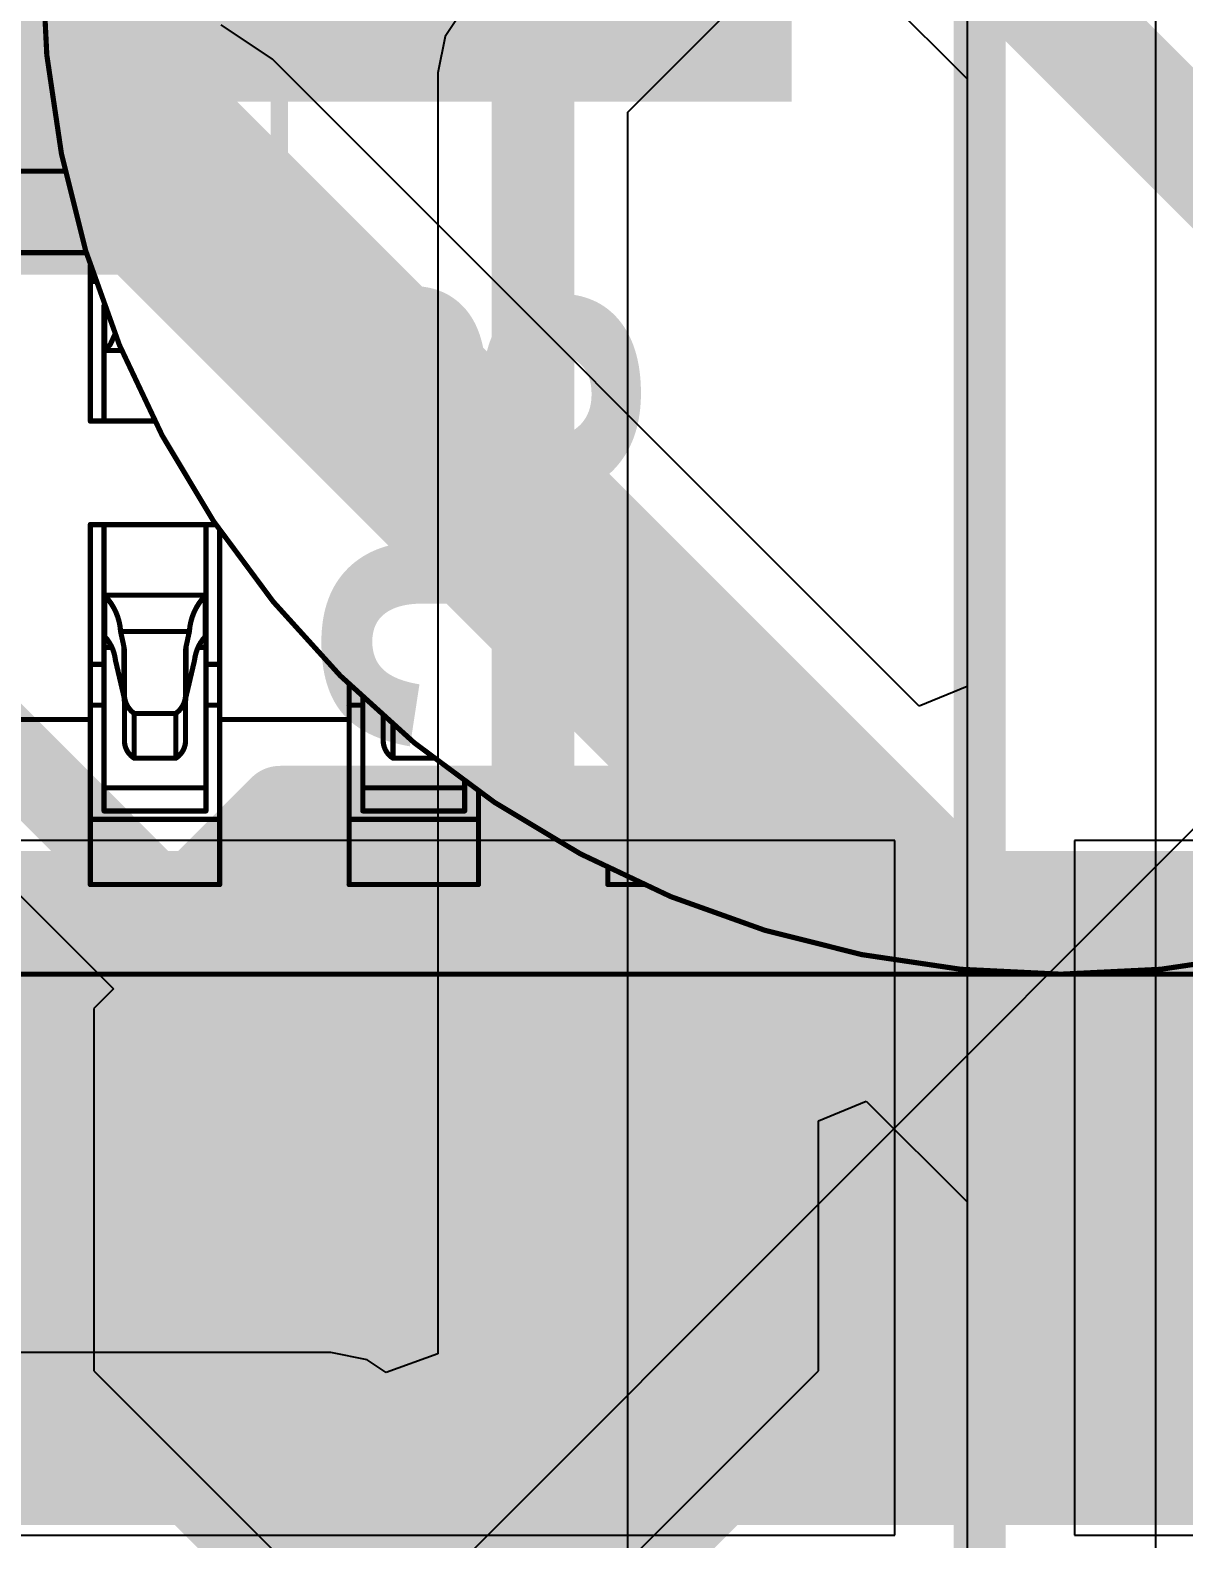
# Model space of a CAD drawing. Header units: inches. Extents: x -6 to 5433, y -4 to 5447.
# Drawn here: x 12.719 to 15.55, y 24.91 to 28.611 of the extents above; entities that cross this region are included whole.
import ezdxf

# ---------------------------------------------------------------- set-up
doc = ezdxf.new("R2010")
doc.units = ezdxf.units.IN
for name, color, linetype in [('Bottom Layer', 5, 'Continuous'), ('Bottom Overlay', 54, 'Continuous'), ('Bottom Paste', 16, 'Continuous'), ('Bottom Solder', 6, 'Continuous'), ('Mechanical 4', 56, 'Continuous'), ('Power', 76, 'Continuous'), ('Top Layer', 1, 'Continuous'), ('Top Paste', 8, 'Continuous'), ('Top Solder', 216, 'Continuous')]:
    doc.layers.add(name, color=color, linetype=linetype)
doc.styles.add('Arial_Bold', font='', dxfattribs={"height": 0.2})
doc.styles.get('Arial_Bold').set_extended_font_data('Arial', bold=True)

# ---------------------------------------------------------------- blocks, each defined once
blk = doc.blocks.new('BL_R8812AF1_B_18')
at = {"layer": 'Bottom Overlay'}
blk.add_lwpolyline([(13.5, -8.9, 0.127, 0.127, 0), (-13.5, -8.9, 0.127, 0.127, 0)], format="xyseb", dxfattribs=at)
blk = doc.blocks.new('TL3340AF160QG_33')
at = {"layer": 'Top Solder'}
blk.add_line((-1.71, 0.3751), (-5441.5052, 5436.5959), dxfattribs=at)
blk = doc.blocks.new('T__________B_119')
at = {"layer": 'Bottom Layer'}
blk.add_hatch(color=5, dxfattribs=at).paths.add_polyline_path([(0.381, 0.762), (-0.381, 0.762), (-0.762, 0.381), (-0.762, -0.381), (-0.381, -0.762), (0.381, -0.762), (0.762, -0.381), (0.762, 0.381)])
at = {"layer": 'Bottom Paste'}
blk.add_hatch(color=16, dxfattribs=at).paths.add_polyline_path([(0.381, 0.762), (-0.381, 0.762), (-0.762, 0.381), (-0.762, -0.381), (-0.381, -0.762), (0.381, -0.762), (0.762, -0.381), (0.762, 0.381)])
at = {"layer": 'Bottom Solder'}
blk.add_hatch(color=6, dxfattribs=at).paths.add_polyline_path([(0.4318, 0.8636), (-0.4318, 0.8636), (-0.8636, 0.4318), (-0.8636, -0.4318), (-0.4318, -0.8636), (0.4318, -0.8636), (0.8636, -0.4318), (0.8636, 0.4318)])
at = {"layer": 'Bottom Overlay'}
for points in [[(-0.9398, 0.4318, 0.2, 0.2, 0), (-0.4318, 0.9398, 0.2, 0.2, 0)], [(-0.4318, 0.9398, 0.2, 0.2, 0), (0.4318, 0.9398, 0.2, 0.2, 0)], [(0.4318, 0.9398, 0.2, 0.2, 0), (0.9398, 0.4318, 0.2, 0.2, 0)], [(-0.9398, -0.4318, 0.2, 0.2, 0), (-0.9398, 0.4318, 0.2, 0.2, 0)], [(0.9398, -0.4318, 0.2, 0.2, 0), (0.9398, 0.4318, 0.2, 0.2, 0)], [(-0.9398, -0.4318, 0.2, 0.2, 0), (-0.4318, -0.9398, 0.2, 0.2, 0)], [(0.4318, -0.9398, 0.2, 0.2, 0), (0.9398, -0.4318, 0.2, 0.2, 0)], [(-0.4318, -0.9398, 0.2, 0.2, 0), (0.4318, -0.9398, 0.2, 0.2, 0)]]:
    blk.add_lwpolyline(points, format="xyseb", dxfattribs=at)
for points in [[(-0.4818, 0.9398, 0.1, 0.1, 1), (-0.3818, 0.9398, 0.1, 0.1, 1)], [(-0.4818, 0.9398, 0.1, 0.1, 1), (-0.3818, 0.9398, 0.1, 0.1, 1)], [(0.3818, 0.9398, 0.1, 0.1, 1), (0.4818, 0.9398, 0.1, 0.1, 1)], [(0.3818, 0.9398, 0.1, 0.1, 1), (0.4818, 0.9398, 0.1, 0.1, 1)], [(-0.9898, 0.4318, 0.1, 0.1, 1), (-0.8898, 0.4318, 0.1, 0.1, 1)], [(-0.9898, 0.4318, 0.1, 0.1, 1), (-0.8898, 0.4318, 0.1, 0.1, 1)], [(0.8898, 0.4318, 0.1, 0.1, 1), (0.9898, 0.4318, 0.1, 0.1, 1)], [(0.8898, 0.4318, 0.1, 0.1, 1), (0.9898, 0.4318, 0.1, 0.1, 1)], [(-0.9898, -0.4318, 0.1, 0.1, 1), (-0.8898, -0.4318, 0.1, 0.1, 1)], [(-0.9898, -0.4318, 0.1, 0.1, 1), (-0.8898, -0.4318, 0.1, 0.1, 1)], [(0.8898, -0.4318, 0.1, 0.1, 1), (0.9898, -0.4318, 0.1, 0.1, 1)], [(0.8898, -0.4318, 0.1, 0.1, 1), (0.9898, -0.4318, 0.1, 0.1, 1)], [(-0.4818, -0.9398, 0.1, 0.1, 1), (-0.3818, -0.9398, 0.1, 0.1, 1)], [(-0.4818, -0.9398, 0.1, 0.1, 1), (-0.3818, -0.9398, 0.1, 0.1, 1)], [(0.3818, -0.9398, 0.1, 0.1, 1), (0.4818, -0.9398, 0.1, 0.1, 1)], [(0.3818, -0.9398, 0.1, 0.1, 1), (0.4818, -0.9398, 0.1, 0.1, 1)]]:
    blk.add_lwpolyline(points, format="xyseb", close=True, dxfattribs=at)
blk = doc.blocks.new('QTH_030_01_L_D_A_K_TR_154')
at = {"layer": 'Top Layer'}
for points in [[(-0.4025, 3.811), (-0.0975, 3.811), (-0.0975, 2.361), (-0.4025, 2.361)], [(0.0975, 3.811), (0.4025, 3.811), (0.4025, 2.361), (0.0975, 2.361)], [(0.5975, 3.811), (0.9025, 3.811), (0.9025, 2.361), (0.5975, 2.361)], [(1.0975, 3.811), (1.4025, 3.811), (1.4025, 2.361), (1.0975, 2.361)], [(1.5975, 3.811), (1.9025, 3.811), (1.9025, 2.361), (1.5975, 2.361)], [(2.0975, 3.811), (2.4025, 3.811), (2.4025, 2.361), (2.0975, 2.361)], [(0.825, 0.32), (5.525, 0.32), (5.525, -0.32), (0.825, -0.32)]]:
    blk.add_hatch(color=1, dxfattribs=at).paths.add_polyline_path(points)
at = {"layer": 'Top Paste'}
for points in [[(-0.4025, 3.811), (-0.0975, 3.811), (-0.0975, 2.361), (-0.4025, 2.361)], [(0.0975, 3.811), (0.4025, 3.811), (0.4025, 2.361), (0.0975, 2.361)], [(0.5975, 3.811), (0.9025, 3.811), (0.9025, 2.361), (0.5975, 2.361)], [(1.0975, 3.811), (1.4025, 3.811), (1.4025, 2.361), (1.0975, 2.361)], [(1.5975, 3.811), (1.9025, 3.811), (1.9025, 2.361), (1.5975, 2.361)], [(2.0975, 3.811), (2.4025, 3.811), (2.4025, 2.361), (2.0975, 2.361)], [(0.825, 0.32), (5.525, 0.32), (5.525, -0.32), (0.825, -0.32)]]:
    blk.add_hatch(color=8, dxfattribs=at).paths.add_polyline_path(points)
at = {"layer": 'Top Solder'}
for points in [[(-0.5041, 3.9126), (0.0041, 3.9126), (0.0041, 2.2594), (-0.5041, 2.2594)], [(-0.0041, 3.9126), (0.5041, 3.9126), (0.5041, 2.2594), (-0.0041, 2.2594)], [(0.4959, 3.9126), (1.0041, 3.9126), (1.0041, 2.2594), (0.4959, 2.2594)], [(0.9959, 3.9126), (1.5041, 3.9126), (1.5041, 2.2594), (0.9959, 2.2594)], [(1.4959, 3.9126), (2.0041, 3.9126), (2.0041, 2.2594), (1.4959, 2.2594)], [(1.9959, 3.9126), (2.5041, 3.9126), (2.5041, 2.2594), (1.9959, 2.2594)], [(2.4959, 3.9126), (3.0041, 3.9126), (3.0041, 2.2594), (2.4959, 2.2594)], [(0.7234, 0.4216), (5.6266, 0.4216), (5.6266, -0.4216), (0.7234, -0.4216)]]:
    blk.add_hatch(color=216, dxfattribs=at).paths.add_polyline_path(points)

msp = doc.modelspace()

# ---------------------------------------------------------------- linework, layer by layer
at = {"layer": 'Bottom Layer'}
for p, q in [((15.0175, 32.0337), (15.0175, 8.2488)), ((14.0255, 29.4837), (15.0175, 28.4917)), ((13.3129, 28.5396), (13.1869, 28.6238)), ((14.9002, 26.9524), (13.3129, 28.5396)), ((15.0175, 28.4917), (15.0175, 27.001)), ((12.0153, 27.1662), (12.9228, 26.2587)), ((15.0175, 27.001), (14.9002, 26.9524)), ((12.9228, 26.2587), (12.8749, 26.2108)), ((12.8749, 26.2108), (12.8749, 25.3218)), ((14.6529, 25.935), (14.7702, 25.9836)), ((14.7702, 25.9836), (15.0175, 25.7363)), ((14.6529, 25.3218), (14.6529, 25.935)), ((15.0175, 25.7363), (15.0175, 20.7391)), ((12.8749, 25.3218), (13.3194, 24.8773)), ((14.2084, 24.8773), (14.6529, 25.3218))]:
    msp.add_line(p, q, dxfattribs=at)
for points in [[(14.1382, 29.7556, 0.2794, 0.2794, 0), (16.7325, 27.1613, 0.2794, 0.2794, 0)], [(4.8715, 28.2649, 0.508, 0.508, 0), (13.0382, 28.2649, 0.508, 0.508, 0)], [(13.0382, 28.2649, 0.508, 0.508, 0), (20.158, 21.1451, 0.508, 0.508, 0)], [(11.9272, 27.5839, 0.2032, 0.2032, 0), (13.7296, 25.7815, 0.2032, 0.2032, 0)], [(13.7296, 25.7815, 0.2032, 0.2032, 0), (13.7791, 25.7815, 0.2032, 0.2032, 0)]]:
    msp.add_lwpolyline(points, format="xyseb", dxfattribs=at)
for points in [[(12.9112, 28.2649, 0.254, 0.254, 1), (13.1652, 28.2649, 0.254, 0.254, 1)], [(12.9112, 28.2649, 0.254, 0.254, 1), (13.1652, 28.2649, 0.254, 0.254, 1)], [(13.6788, 25.7815, 0.1016, 0.1016, 1), (13.7804, 25.7815, 0.1016, 0.1016, 1)], [(13.6788, 25.7815, 0.1016, 0.1016, 1), (13.7804, 25.7815, 0.1016, 0.1016, 1)], [(13.7283, 25.7815, 0.1016, 0.1016, 1), (13.8299, 25.7815, 0.1016, 0.1016, 1)]]:
    msp.add_lwpolyline(points, format="xyseb", close=True, dxfattribs=at)
at = {"layer": 'Mechanical 4'}
for points in [[(17.7474, 28.7949, 0.0127, 0.0127, 1), (12.7474, 28.7949, 0.0127, 0.0127, 1)], [(12.8011, 28.2649, 0.00635, 0.00635, 1), (12.8074, 28.2649, 0.00635, 0.00635, 1)], [(12.8532, 28.0649, 0.00635, 0.00635, 1), (12.8595, 28.0649, 0.00635, 0.00635, 1)], [(12.863, 28.0336, 0.00635, 0.00635, 1), (12.8693, 28.0336, 0.00635, 0.00635, 1)], [(12.863, 27.9949, 0.00635, 0.00635, 1), (12.8693, 27.9949, 0.00635, 0.00635, 1)], [(12.8757, 27.9949, 0.00635, 0.00635, 1), (12.882, 27.9949, 0.00635, 0.00635, 1)], [(12.8967, 27.9352, 0.00635, 0.00635, 1), (12.9031, 27.9352, 0.00635, 0.00635, 1)], [(12.8968, 27.9254, 0.00635, 0.00635, 1), (12.9032, 27.9254, 0.00635, 0.00635, 1)], [(12.8968, 27.9253, 0.00635, 0.00635, 1), (12.9031, 27.9253, 0.00635, 0.00635, 1)], [(12.8968, 27.9254, 0.00635, 0.00635, 1), (12.9032, 27.9254, 0.00635, 0.00635, 1)], [(12.8968, 27.9253, 0.00635, 0.00635, 1), (12.9031, 27.9253, 0.00635, 0.00635, 1)], [(12.8967, 27.9252, 0.00635, 0.00635, 1), (12.9031, 27.9252, 0.00635, 0.00635, 1)], [(12.8969, 27.9255, 0.00635, 0.00635, 1), (12.9032, 27.9255, 0.00635, 0.00635, 1)], [(12.8969, 27.9255, 0.00635, 0.00635, 1), (12.9032, 27.9255, 0.00635, 0.00635, 1)], [(12.897, 27.9256, 0.00635, 0.00635, 1), (12.9033, 27.9256, 0.00635, 0.00635, 1)], [(12.897, 27.9256, 0.00635, 0.00635, 1), (12.9033, 27.9256, 0.00635, 0.00635, 1)], [(12.8971, 27.9257, 0.00635, 0.00635, 1), (12.9035, 27.9257, 0.00635, 0.00635, 1)], [(12.8971, 27.9257, 0.00635, 0.00635, 1), (12.9035, 27.9257, 0.00635, 0.00635, 1)], [(12.8973, 27.9258, 0.00635, 0.00635, 1), (12.9036, 27.9258, 0.00635, 0.00635, 1)], [(12.8973, 27.9258, 0.00635, 0.00635, 1), (12.9036, 27.9258, 0.00635, 0.00635, 1)], [(12.8975, 27.926, 0.00635, 0.00635, 1), (12.9039, 27.926, 0.00635, 0.00635, 1)], [(12.8975, 27.926, 0.00635, 0.00635, 1), (12.9039, 27.926, 0.00635, 0.00635, 1)], [(12.8977, 27.9261, 0.00635, 0.00635, 1), (12.9041, 27.9261, 0.00635, 0.00635, 1)], [(12.8977, 27.9261, 0.00635, 0.00635, 1), (12.9041, 27.9261, 0.00635, 0.00635, 1)], [(12.8982, 27.9265, 0.00635, 0.00635, 1), (12.9046, 27.9265, 0.00635, 0.00635, 1)], [(12.8982, 27.9265, 0.00635, 0.00635, 1), (12.9046, 27.9265, 0.00635, 0.00635, 1)], [(12.9237, 27.8649, 0.00635, 0.00635, 1), (12.93, 27.8649, 0.00635, 0.00635, 1)], [(12.8975, 27.8257, 0.00635, 0.00635, 1), (12.9039, 27.8257, 0.00635, 0.00635, 1)], [(12.8975, 27.8257, 0.00635, 0.00635, 1), (12.9039, 27.8257, 0.00635, 0.00635, 1)], [(12.8977, 27.8258, 0.00635, 0.00635, 1), (12.9041, 27.8258, 0.00635, 0.00635, 1)], [(12.8977, 27.8258, 0.00635, 0.00635, 1), (12.9041, 27.8258, 0.00635, 0.00635, 1)], [(12.8982, 27.8261, 0.00635, 0.00635, 1), (12.9046, 27.8261, 0.00635, 0.00635, 1)], [(12.8982, 27.8261, 0.00635, 0.00635, 1), (12.9046, 27.8261, 0.00635, 0.00635, 1)], [(12.8982, 27.8261, 0.00635, 0.00635, 1), (12.9046, 27.8261, 0.00635, 0.00635, 1)], [(12.9122, 27.8402, 0.00635, 0.00635, 1), (12.9186, 27.8402, 0.00635, 0.00635, 1)], [(12.9122, 27.8402, 0.00635, 0.00635, 1), (12.9186, 27.8402, 0.00635, 0.00635, 1)], [(12.8968, 27.8253, 0.00635, 0.00635, 1), (12.9032, 27.8253, 0.00635, 0.00635, 1)], [(12.8968, 27.8252, 0.00635, 0.00635, 1), (12.9031, 27.8252, 0.00635, 0.00635, 1)], [(12.8968, 27.8253, 0.00635, 0.00635, 1), (12.9032, 27.8253, 0.00635, 0.00635, 1)], [(12.8968, 27.8252, 0.00635, 0.00635, 1), (12.9031, 27.8252, 0.00635, 0.00635, 1)], [(12.8967, 27.8251, 0.00635, 0.00635, 1), (12.9031, 27.8251, 0.00635, 0.00635, 1)], [(12.8967, 27.8249, 0.00635, 0.00635, 1), (12.9031, 27.8249, 0.00635, 0.00635, 1)], [(12.8969, 27.8253, 0.00635, 0.00635, 1), (12.9032, 27.8253, 0.00635, 0.00635, 1)], [(12.8969, 27.8253, 0.00635, 0.00635, 1), (12.9032, 27.8253, 0.00635, 0.00635, 1)], [(12.897, 27.8254, 0.00635, 0.00635, 1), (12.9033, 27.8254, 0.00635, 0.00635, 1)], [(12.897, 27.8254, 0.00635, 0.00635, 1), (12.9033, 27.8254, 0.00635, 0.00635, 1)], [(12.8971, 27.8255, 0.00635, 0.00635, 1), (12.9035, 27.8255, 0.00635, 0.00635, 1)], [(12.8971, 27.8255, 0.00635, 0.00635, 1), (12.9035, 27.8255, 0.00635, 0.00635, 1)], [(12.8973, 27.8256, 0.00635, 0.00635, 1), (12.9036, 27.8256, 0.00635, 0.00635, 1)], [(12.8973, 27.8256, 0.00635, 0.00635, 1), (12.9036, 27.8256, 0.00635, 0.00635, 1)], [(12.9401, 27.8249, 0.00635, 0.00635, 1), (12.9464, 27.8249, 0.00635, 0.00635, 1)], [(12.863, 27.6519, 0.00635, 0.00635, 1), (12.8693, 27.6519, 0.00635, 0.00635, 1)], [(12.863, 27.6519, 0.00635, 0.00635, 1), (12.8693, 27.6519, 0.00635, 0.00635, 1)], [(12.8967, 27.6519, 0.00635, 0.00635, 1), (12.9031, 27.6519, 0.00635, 0.00635, 1)], [(13.0208, 27.6519, 0.00635, 0.00635, 1), (13.0272, 27.6519, 0.00635, 0.00635, 1)], [(12.863, 27.3979, 0.00635, 0.00635, 1), (12.8693, 27.3979, 0.00635, 0.00635, 1)], [(12.863, 27.3979, 0.00635, 0.00635, 1), (12.8693, 27.3979, 0.00635, 0.00635, 1)], [(12.8967, 27.3979, 0.00635, 0.00635, 1), (12.9031, 27.3979, 0.00635, 0.00635, 1)], [(13.1467, 27.3979, 0.00635, 0.00635, 1), (13.1531, 27.3979, 0.00635, 0.00635, 1)], [(13.171, 27.3979, 0.00635, 0.00635, 1), (13.1773, 27.3979, 0.00635, 0.00635, 1)], [(13.1805, 27.3839, 0.00635, 0.00635, 1), (13.1868, 27.3839, 0.00635, 0.00635, 1)], [(12.8967, 27.2249, 0.00635, 0.00635, 1), (12.9031, 27.2249, 0.00635, 0.00635, 1)], [(12.8967, 27.2247, 0.00635, 0.00635, 1), (12.9031, 27.2247, 0.00635, 0.00635, 1)], [(12.8968, 27.2246, 0.00635, 0.00635, 1), (12.9032, 27.2246, 0.00635, 0.00635, 1)], [(12.8968, 27.2246, 0.00635, 0.00635, 1), (12.9032, 27.2246, 0.00635, 0.00635, 1)], [(12.8969, 27.2245, 0.00635, 0.00635, 1), (12.9032, 27.2245, 0.00635, 0.00635, 1)], [(12.8969, 27.2245, 0.00635, 0.00635, 1), (12.9032, 27.2245, 0.00635, 0.00635, 1)], [(12.897, 27.2245, 0.00635, 0.00635, 1), (12.9033, 27.2245, 0.00635, 0.00635, 1)], [(12.897, 27.2245, 0.00635, 0.00635, 1), (12.9033, 27.2245, 0.00635, 0.00635, 1)], [(12.8971, 27.2244, 0.00635, 0.00635, 1), (12.9035, 27.2244, 0.00635, 0.00635, 1)], [(12.8971, 27.2244, 0.00635, 0.00635, 1), (12.9035, 27.2244, 0.00635, 0.00635, 1)], [(12.8973, 27.2243, 0.00635, 0.00635, 1), (12.9036, 27.2243, 0.00635, 0.00635, 1)], [(12.8973, 27.2243, 0.00635, 0.00635, 1), (12.9036, 27.2243, 0.00635, 0.00635, 1)], [(12.8975, 27.2242, 0.00635, 0.00635, 1), (12.9038, 27.2242, 0.00635, 0.00635, 1)], [(12.8975, 27.2242, 0.00635, 0.00635, 1), (12.9038, 27.2242, 0.00635, 0.00635, 1)], [(12.8977, 27.2241, 0.00635, 0.00635, 1), (12.9041, 27.2241, 0.00635, 0.00635, 1)], [(12.8977, 27.2241, 0.00635, 0.00635, 1), (12.9041, 27.2241, 0.00635, 0.00635, 1)], [(12.898, 27.2239, 0.00635, 0.00635, 1), (12.9043, 27.2239, 0.00635, 0.00635, 1)], [(12.898, 27.2239, 0.00635, 0.00635, 1), (12.9043, 27.2239, 0.00635, 0.00635, 1)], [(12.8982, 27.2238, 0.00635, 0.00635, 1), (12.9046, 27.2238, 0.00635, 0.00635, 1)], [(12.8982, 27.2238, 0.00635, 0.00635, 1), (12.9046, 27.2238, 0.00635, 0.00635, 1)], [(12.8982, 27.2238, 0.00635, 0.00635, 1), (12.9046, 27.2238, 0.00635, 0.00635, 1)], [(13.1452, 27.2238, 0.00635, 0.00635, 1), (13.1516, 27.2238, 0.00635, 0.00635, 1)], [(13.1452, 27.2238, 0.00635, 0.00635, 1), (13.1516, 27.2238, 0.00635, 0.00635, 1)], [(13.1452, 27.2238, 0.00635, 0.00635, 1), (13.1516, 27.2238, 0.00635, 0.00635, 1)], [(13.1457, 27.2241, 0.00635, 0.00635, 1), (13.1521, 27.2241, 0.00635, 0.00635, 1)], [(13.1457, 27.2241, 0.00635, 0.00635, 1), (13.1521, 27.2241, 0.00635, 0.00635, 1)], [(13.146, 27.2242, 0.00635, 0.00635, 1), (13.1523, 27.2242, 0.00635, 0.00635, 1)], [(13.146, 27.2242, 0.00635, 0.00635, 1), (13.1523, 27.2242, 0.00635, 0.00635, 1)], [(13.1462, 27.2243, 0.00635, 0.00635, 1), (13.1525, 27.2243, 0.00635, 0.00635, 1)], [(13.1462, 27.2243, 0.00635, 0.00635, 1), (13.1525, 27.2243, 0.00635, 0.00635, 1)], [(13.1463, 27.2244, 0.00635, 0.00635, 1), (13.1527, 27.2244, 0.00635, 0.00635, 1)], [(13.1463, 27.2244, 0.00635, 0.00635, 1), (13.1527, 27.2244, 0.00635, 0.00635, 1)], [(13.1465, 27.2245, 0.00635, 0.00635, 1), (13.1528, 27.2245, 0.00635, 0.00635, 1)], [(13.1465, 27.2245, 0.00635, 0.00635, 1), (13.1528, 27.2245, 0.00635, 0.00635, 1)], [(13.1466, 27.2245, 0.00635, 0.00635, 1), (13.1529, 27.2245, 0.00635, 0.00635, 1)], [(13.1466, 27.2245, 0.00635, 0.00635, 1), (13.1529, 27.2245, 0.00635, 0.00635, 1)], [(13.1467, 27.2247, 0.00635, 0.00635, 1), (13.153, 27.2247, 0.00635, 0.00635, 1)], [(13.1467, 27.2247, 0.00635, 0.00635, 1), (13.153, 27.2247, 0.00635, 0.00635, 1)], [(13.1466, 27.2246, 0.00635, 0.00635, 1), (13.153, 27.2246, 0.00635, 0.00635, 1)], [(13.1466, 27.2246, 0.00635, 0.00635, 1), (13.153, 27.2246, 0.00635, 0.00635, 1)], [(13.1467, 27.2249, 0.00635, 0.00635, 1), (13.1531, 27.2249, 0.00635, 0.00635, 1)], [(13.1467, 27.2247, 0.00635, 0.00635, 1), (13.1531, 27.2247, 0.00635, 0.00635, 1)], [(12.8967, 27.1247, 0.00635, 0.00635, 1), (12.9031, 27.1247, 0.00635, 0.00635, 1)], [(12.8968, 27.1245, 0.00635, 0.00635, 1), (12.9032, 27.1245, 0.00635, 0.00635, 1)], [(12.8968, 27.1245, 0.00635, 0.00635, 1), (12.9032, 27.1245, 0.00635, 0.00635, 1)], [(12.897, 27.1243, 0.00635, 0.00635, 1), (12.9033, 27.1243, 0.00635, 0.00635, 1)], [(12.897, 27.1243, 0.00635, 0.00635, 1), (12.9033, 27.1243, 0.00635, 0.00635, 1)], [(12.8971, 27.1242, 0.00635, 0.00635, 1), (12.9035, 27.1242, 0.00635, 0.00635, 1)], [(12.8971, 27.1242, 0.00635, 0.00635, 1), (12.9035, 27.1242, 0.00635, 0.00635, 1)], [(12.8973, 27.1241, 0.00635, 0.00635, 1), (12.9036, 27.1241, 0.00635, 0.00635, 1)], [(12.8973, 27.1241, 0.00635, 0.00635, 1), (12.9036, 27.1241, 0.00635, 0.00635, 1)], [(12.8975, 27.1239, 0.00635, 0.00635, 1), (12.9038, 27.1239, 0.00635, 0.00635, 1)], [(12.8975, 27.1239, 0.00635, 0.00635, 1), (12.9038, 27.1239, 0.00635, 0.00635, 1)], [(12.8977, 27.1238, 0.00635, 0.00635, 1), (12.9041, 27.1238, 0.00635, 0.00635, 1)], [(12.8977, 27.1238, 0.00635, 0.00635, 1), (12.9041, 27.1238, 0.00635, 0.00635, 1)], [(12.898, 27.1236, 0.00635, 0.00635, 1), (12.9043, 27.1236, 0.00635, 0.00635, 1)], [(12.898, 27.1236, 0.00635, 0.00635, 1), (12.9043, 27.1236, 0.00635, 0.00635, 1)], [(12.8982, 27.1234, 0.00635, 0.00635, 1), (12.9046, 27.1234, 0.00635, 0.00635, 1)], [(12.8982, 27.1234, 0.00635, 0.00635, 1), (12.9046, 27.1234, 0.00635, 0.00635, 1)], [(12.8982, 27.1234, 0.00635, 0.00635, 1), (12.9046, 27.1234, 0.00635, 0.00635, 1)], [(12.9374, 27.1357, 0.00635, 0.00635, 1), (12.9437, 27.1357, 0.00635, 0.00635, 1)], [(12.9374, 27.1357, 0.00635, 0.00635, 1), (12.9437, 27.1357, 0.00635, 0.00635, 1)], [(12.9374, 27.1357, 0.00635, 0.00635, 1), (12.9437, 27.1357, 0.00635, 0.00635, 1)], [(13.1061, 27.1357, 0.00635, 0.00635, 1), (13.1125, 27.1357, 0.00635, 0.00635, 1)], [(13.1061, 27.1357, 0.00635, 0.00635, 1), (13.1125, 27.1357, 0.00635, 0.00635, 1)], [(13.1061, 27.1357, 0.00635, 0.00635, 1), (13.1125, 27.1357, 0.00635, 0.00635, 1)], [(13.1452, 27.1234, 0.00635, 0.00635, 1), (13.1516, 27.1234, 0.00635, 0.00635, 1)], [(13.1452, 27.1234, 0.00635, 0.00635, 1), (13.1516, 27.1234, 0.00635, 0.00635, 1)], [(13.1452, 27.1234, 0.00635, 0.00635, 1), (13.1516, 27.1234, 0.00635, 0.00635, 1)], [(13.1457, 27.1238, 0.00635, 0.00635, 1), (13.1521, 27.1238, 0.00635, 0.00635, 1)], [(13.1457, 27.1238, 0.00635, 0.00635, 1), (13.1521, 27.1238, 0.00635, 0.00635, 1)], [(13.146, 27.1239, 0.00635, 0.00635, 1), (13.1523, 27.1239, 0.00635, 0.00635, 1)], [(13.146, 27.1239, 0.00635, 0.00635, 1), (13.1523, 27.1239, 0.00635, 0.00635, 1)], [(13.1462, 27.124, 0.00635, 0.00635, 1), (13.1525, 27.124, 0.00635, 0.00635, 1)], [(13.1462, 27.124, 0.00635, 0.00635, 1), (13.1525, 27.124, 0.00635, 0.00635, 1)], [(13.1463, 27.1242, 0.00635, 0.00635, 1), (13.1527, 27.1242, 0.00635, 0.00635, 1)], [(13.1463, 27.1242, 0.00635, 0.00635, 1), (13.1527, 27.1242, 0.00635, 0.00635, 1)], [(13.1465, 27.1243, 0.00635, 0.00635, 1), (13.1528, 27.1243, 0.00635, 0.00635, 1)], [(13.1465, 27.1243, 0.00635, 0.00635, 1), (13.1528, 27.1243, 0.00635, 0.00635, 1)], [(13.1466, 27.1244, 0.00635, 0.00635, 1), (13.1529, 27.1244, 0.00635, 0.00635, 1)], [(13.1466, 27.1244, 0.00635, 0.00635, 1), (13.1529, 27.1244, 0.00635, 0.00635, 1)], [(13.1467, 27.1246, 0.00635, 0.00635, 1), (13.153, 27.1246, 0.00635, 0.00635, 1)], [(13.1466, 27.1245, 0.00635, 0.00635, 1), (13.153, 27.1245, 0.00635, 0.00635, 1)], [(13.1466, 27.1245, 0.00635, 0.00635, 1), (13.153, 27.1245, 0.00635, 0.00635, 1)], [(13.1467, 27.1246, 0.00635, 0.00635, 1), (13.153, 27.1246, 0.00635, 0.00635, 1)], [(13.1467, 27.1247, 0.00635, 0.00635, 1), (13.1531, 27.1247, 0.00635, 0.00635, 1)], [(12.8967, 27.0966, 0.00635, 0.00635, 1), (12.9031, 27.0966, 0.00635, 0.00635, 1)], [(12.9154, 27.0966, 0.00635, 0.00635, 1), (12.9217, 27.0966, 0.00635, 0.00635, 1)], [(12.9452, 27.0996, 0.00635, 0.00635, 1), (12.9516, 27.0996, 0.00635, 0.00635, 1)], [(12.9452, 27.0996, 0.00635, 0.00635, 1), (12.9516, 27.0996, 0.00635, 0.00635, 1)], [(12.9452, 27.0996, 0.00635, 0.00635, 1), (12.9516, 27.0996, 0.00635, 0.00635, 1)], [(12.9467, 27.0855, 0.00635, 0.00635, 1), (12.9531, 27.0855, 0.00635, 0.00635, 1)], [(12.9467, 27.0855, 0.00635, 0.00635, 1), (12.9531, 27.0855, 0.00635, 0.00635, 1)], [(13.0967, 27.0855, 0.00635, 0.00635, 1), (13.1031, 27.0855, 0.00635, 0.00635, 1)], [(13.0967, 27.0855, 0.00635, 0.00635, 1), (13.1031, 27.0855, 0.00635, 0.00635, 1)], [(13.0982, 27.0996, 0.00635, 0.00635, 1), (13.1046, 27.0996, 0.00635, 0.00635, 1)], [(13.0982, 27.0996, 0.00635, 0.00635, 1), (13.1046, 27.0996, 0.00635, 0.00635, 1)], [(13.0982, 27.0996, 0.00635, 0.00635, 1), (13.1046, 27.0996, 0.00635, 0.00635, 1)], [(13.1281, 27.0966, 0.00635, 0.00635, 1), (13.1344, 27.0966, 0.00635, 0.00635, 1)], [(13.1467, 27.0966, 0.00635, 0.00635, 1), (13.1531, 27.0966, 0.00635, 0.00635, 1)], [(12.863, 27.0549, 0.00635, 0.00635, 1), (12.8693, 27.0549, 0.00635, 0.00635, 1)], [(12.8967, 27.0549, 0.00635, 0.00635, 1), (12.9031, 27.0549, 0.00635, 0.00635, 1)], [(12.9247, 27.0649, 0.00635, 0.00635, 1), (12.931, 27.0649, 0.00635, 0.00635, 1)], [(12.9247, 27.0649, 0.00635, 0.00635, 1), (12.931, 27.0649, 0.00635, 0.00635, 1)], [(13.1188, 27.0649, 0.00635, 0.00635, 1), (13.1251, 27.0649, 0.00635, 0.00635, 1)], [(13.1188, 27.0649, 0.00635, 0.00635, 1), (13.1251, 27.0649, 0.00635, 0.00635, 1)], [(13.1467, 27.0549, 0.00635, 0.00635, 1), (13.1531, 27.0549, 0.00635, 0.00635, 1)], [(13.1805, 27.0549, 0.00635, 0.00635, 1), (13.1868, 27.0549, 0.00635, 0.00635, 1)], [(12.9452, 26.9777, 0.00635, 0.00635, 1), (12.9516, 26.9777, 0.00635, 0.00635, 1)], [(12.9452, 26.9777, 0.00635, 0.00635, 1), (12.9516, 26.9777, 0.00635, 0.00635, 1)], [(12.9452, 26.9777, 0.00635, 0.00635, 1), (12.9516, 26.9777, 0.00635, 0.00635, 1)], [(12.9467, 26.9792, 0.00635, 0.00635, 1), (12.9531, 26.9792, 0.00635, 0.00635, 1)], [(13.0967, 26.9792, 0.00635, 0.00635, 1), (13.1031, 26.9792, 0.00635, 0.00635, 1)], [(13.0982, 26.9777, 0.00635, 0.00635, 1), (13.1046, 26.9777, 0.00635, 0.00635, 1)], [(13.0982, 26.9777, 0.00635, 0.00635, 1), (13.1046, 26.9777, 0.00635, 0.00635, 1)], [(13.0982, 26.9777, 0.00635, 0.00635, 1), (13.1046, 26.9777, 0.00635, 0.00635, 1)], [(13.498, 27.0059, 0.00635, 0.00635, 1), (13.5043, 27.0059, 0.00635, 0.00635, 1)], [(12.863, 26.9549, 0.00635, 0.00635, 1), (12.8693, 26.9549, 0.00635, 0.00635, 1)], [(12.8967, 26.9549, 0.00635, 0.00635, 1), (12.9031, 26.9549, 0.00635, 0.00635, 1)], [(12.9467, 26.9646, 0.00635, 0.00635, 1), (12.9531, 26.9646, 0.00635, 0.00635, 1)], [(13.0967, 26.9646, 0.00635, 0.00635, 1), (13.1031, 26.9646, 0.00635, 0.00635, 1)], [(13.1467, 26.9549, 0.00635, 0.00635, 1), (13.1531, 26.9549, 0.00635, 0.00635, 1)], [(13.1805, 26.9549, 0.00635, 0.00635, 1), (13.1868, 26.9549, 0.00635, 0.00635, 1)], [(13.498, 26.9549, 0.00635, 0.00635, 1), (13.5043, 26.9549, 0.00635, 0.00635, 1)], [(13.5317, 26.9736, 0.00635, 0.00635, 1), (13.5381, 26.9736, 0.00635, 0.00635, 1)], [(13.5317, 26.9549, 0.00635, 0.00635, 1), (13.5381, 26.9549, 0.00635, 0.00635, 1)], [(12.863, 26.9199, 0.00635, 0.00635, 1), (12.8693, 26.9199, 0.00635, 0.00635, 1)], [(12.9707, 26.9346, 0.00635, 0.00635, 1), (12.9771, 26.9346, 0.00635, 0.00635, 1)], [(12.9707, 26.9346, 0.00635, 0.00635, 1), (12.9771, 26.9346, 0.00635, 0.00635, 1)], [(12.9707, 26.9346, 0.00635, 0.00635, 1), (12.9771, 26.9346, 0.00635, 0.00635, 1)], [(13.0727, 26.9346, 0.00635, 0.00635, 1), (13.0791, 26.9346, 0.00635, 0.00635, 1)], [(13.0727, 26.9346, 0.00635, 0.00635, 1), (13.0791, 26.9346, 0.00635, 0.00635, 1)], [(13.0727, 26.9346, 0.00635, 0.00635, 1), (13.0791, 26.9346, 0.00635, 0.00635, 1)], [(13.1805, 26.9199, 0.00635, 0.00635, 1), (13.1868, 26.9199, 0.00635, 0.00635, 1)], [(13.498, 26.9199, 0.00635, 0.00635, 1), (13.5043, 26.9199, 0.00635, 0.00635, 1)], [(13.5817, 26.9278, 0.00635, 0.00635, 1), (13.5881, 26.9278, 0.00635, 0.00635, 1)], [(13.6057, 26.9067, 0.00635, 0.00635, 1), (13.6121, 26.9067, 0.00635, 0.00635, 1)], [(12.9467, 26.8662, 0.00635, 0.00635, 1), (12.9531, 26.8662, 0.00635, 0.00635, 1)], [(12.9467, 26.8662, 0.00635, 0.00635, 1), (12.9531, 26.8662, 0.00635, 0.00635, 1)], [(13.0967, 26.8662, 0.00635, 0.00635, 1), (13.1031, 26.8662, 0.00635, 0.00635, 1)], [(13.0967, 26.8662, 0.00635, 0.00635, 1), (13.1031, 26.8662, 0.00635, 0.00635, 1)], [(13.5817, 26.8662, 0.00635, 0.00635, 1), (13.5881, 26.8662, 0.00635, 0.00635, 1)], [(13.5817, 26.8662, 0.00635, 0.00635, 1), (13.5881, 26.8662, 0.00635, 0.00635, 1)], [(12.9707, 26.8249, 0.00635, 0.00635, 1), (12.9771, 26.8249, 0.00635, 0.00635, 1)], [(12.9707, 26.8249, 0.00635, 0.00635, 1), (12.9771, 26.8249, 0.00635, 0.00635, 1)], [(12.9707, 26.8249, 0.00635, 0.00635, 1), (12.9771, 26.8249, 0.00635, 0.00635, 1)], [(13.0727, 26.8249, 0.00635, 0.00635, 1), (13.0791, 26.8249, 0.00635, 0.00635, 1)], [(13.0727, 26.8249, 0.00635, 0.00635, 1), (13.0791, 26.8249, 0.00635, 0.00635, 1)], [(13.0727, 26.8249, 0.00635, 0.00635, 1), (13.0791, 26.8249, 0.00635, 0.00635, 1)], [(13.6057, 26.8249, 0.00635, 0.00635, 1), (13.6121, 26.8249, 0.00635, 0.00635, 1)], [(13.6057, 26.8249, 0.00635, 0.00635, 1), (13.6121, 26.8249, 0.00635, 0.00635, 1)], [(13.6057, 26.8249, 0.00635, 0.00635, 1), (13.6121, 26.8249, 0.00635, 0.00635, 1)], [(13.705, 26.8249, 0.00635, 0.00635, 1), (13.7114, 26.8249, 0.00635, 0.00635, 1)], [(13.7817, 26.7674, 0.00635, 0.00635, 1), (13.7881, 26.7674, 0.00635, 0.00635, 1)], [(12.8967, 26.7522, 0.00635, 0.00635, 1), (12.9031, 26.7522, 0.00635, 0.00635, 1)], [(13.1467, 26.7522, 0.00635, 0.00635, 1), (13.1531, 26.7522, 0.00635, 0.00635, 1)], [(13.5317, 26.7522, 0.00635, 0.00635, 1), (13.5381, 26.7522, 0.00635, 0.00635, 1)], [(13.7817, 26.7522, 0.00635, 0.00635, 1), (13.7881, 26.7522, 0.00635, 0.00635, 1)], [(13.8155, 26.7434, 0.00635, 0.00635, 1), (13.8218, 26.7434, 0.00635, 0.00635, 1)], [(12.8967, 26.6955, 0.00635, 0.00635, 1), (12.9031, 26.6955, 0.00635, 0.00635, 1)], [(12.8967, 26.6955, 0.00635, 0.00635, 1), (12.9031, 26.6955, 0.00635, 0.00635, 1)], [(13.1467, 26.6955, 0.00635, 0.00635, 1), (13.1531, 26.6955, 0.00635, 0.00635, 1)], [(13.1467, 26.6955, 0.00635, 0.00635, 1), (13.1531, 26.6955, 0.00635, 0.00635, 1)], [(13.5317, 26.6955, 0.00635, 0.00635, 1), (13.5381, 26.6955, 0.00635, 0.00635, 1)], [(13.5317, 26.6955, 0.00635, 0.00635, 1), (13.5381, 26.6955, 0.00635, 0.00635, 1)], [(13.7817, 26.6955, 0.00635, 0.00635, 1), (13.7881, 26.6955, 0.00635, 0.00635, 1)], [(13.7817, 26.6955, 0.00635, 0.00635, 1), (13.7881, 26.6955, 0.00635, 0.00635, 1)], [(12.863, 26.6749, 0.00635, 0.00635, 1), (12.8693, 26.6749, 0.00635, 0.00635, 1)], [(13.1805, 26.6749, 0.00635, 0.00635, 1), (13.1868, 26.6749, 0.00635, 0.00635, 1)], [(13.498, 26.6749, 0.00635, 0.00635, 1), (13.5043, 26.6749, 0.00635, 0.00635, 1)], [(13.8155, 26.6749, 0.00635, 0.00635, 1), (13.8218, 26.6749, 0.00635, 0.00635, 1)], [(14.133, 26.5555, 0.00635, 0.00635, 1), (14.1393, 26.5555, 0.00635, 0.00635, 1)], [(12.863, 26.5149, 0.00635, 0.00635, 1), (12.8693, 26.5149, 0.00635, 0.00635, 1)], [(12.863, 26.5149, 0.00635, 0.00635, 1), (12.8693, 26.5149, 0.00635, 0.00635, 1)], [(13.1805, 26.5149, 0.00635, 0.00635, 1), (13.1868, 26.5149, 0.00635, 0.00635, 1)], [(13.1805, 26.5149, 0.00635, 0.00635, 1), (13.1868, 26.5149, 0.00635, 0.00635, 1)], [(13.498, 26.5149, 0.00635, 0.00635, 1), (13.5043, 26.5149, 0.00635, 0.00635, 1)], [(13.498, 26.5149, 0.00635, 0.00635, 1), (13.5043, 26.5149, 0.00635, 0.00635, 1)], [(13.8155, 26.5149, 0.00635, 0.00635, 1), (13.8218, 26.5149, 0.00635, 0.00635, 1)], [(13.8155, 26.5149, 0.00635, 0.00635, 1), (13.8218, 26.5149, 0.00635, 0.00635, 1)], [(14.133, 26.5149, 0.00635, 0.00635, 1), (14.1393, 26.5149, 0.00635, 0.00635, 1)], [(14.133, 26.5149, 0.00635, 0.00635, 1), (14.1393, 26.5149, 0.00635, 0.00635, 1)], [(14.2188, 26.5149, 0.00635, 0.00635, 1), (14.2251, 26.5149, 0.00635, 0.00635, 1)]]:
    msp.add_lwpolyline(points, format="xyseb", close=True, dxfattribs=at)
for points in [[(17.7474, 28.7949, 0.0127, 0.0127, -1), (12.7474, 28.7949, 0.0127, 0.0127, 0)], [(12.5487, 28.2649, 0.0127, 0.0127, 0), (12.8042, 28.2649, 0.0127, 0.0127, 0)], [(12.5487, 28.0649, 0.0127, 0.0127, 0), (12.8564, 28.0649, 0.0127, 0.0127, 0)], [(12.8662, 27.6519, 0.0127, 0.0127, 0), (12.8662, 28.0336, 0.0127, 0.0127, 0)], [(12.8662, 27.9949, 0.0127, 0.0127, 0), (12.8789, 27.9949, 0.0127, 0.0127, 0)], [(12.8999, 27.6519, 0.0127, 0.0127, 0), (12.8999, 27.9352, 0.0127, 0.0127, 0)], [(12.9, 27.9254, 0.0127, 0.0127, -0.035041), (12.9001, 27.9255, 0.0127, 0.0127, 0)], [(12.8999, 27.9253, 0.0127, 0.0127, -0.028404), (12.9, 27.9254, 0.0127, 0.0127, 0)], [(12.8999, 27.9252, 0.0127, 0.0127, -0.011022), (12.8999, 27.9253, 0.0127, 0.0127, 0)], [(12.9001, 27.9255, 0.0127, 0.0127, -0.032319), (12.9002, 27.9256, 0.0127, 0.0127, 0)], [(12.9002, 27.9256, 0.0127, 0.0127, -0.024462), (12.9003, 27.9257, 0.0127, 0.0127, 0)], [(12.9003, 27.9257, 0.0127, 0.0127, -0.013729), (12.9005, 27.9258, 0.0127, 0.0127, 0)], [(12.9005, 27.9258, 0.0127, 0.0127, -0.00812), (12.9007, 27.926, 0.0127, 0.0127, 0)], [(12.9007, 27.926, 0.0127, 0.0127, -0.004821), (12.9009, 27.9261, 0.0127, 0.0127, 0)], [(12.9009, 27.9261, 0.0127, 0.0127, 0), (12.9014, 27.9265, 0.0127, 0.0127, 0)], [(12.9014, 27.8261, 0.0127, 0.0127, 0), (12.9014, 27.9265, 0.0127, 0.0127, 0)], [(12.9154, 27.8402, 0.0127, 0.0127, 0), (12.9268, 27.8649, 0.0127, 0.0127, 0)], [(12.9005, 27.8256, 0.0127, 0.0127, -0.00707), (12.9007, 27.8257, 0.0127, 0.0127, 0)], [(12.9007, 27.8257, 0.0127, 0.0127, 0), (12.9009, 27.8258, 0.0127, 0.0127, 0)], [(12.9009, 27.8258, 0.0127, 0.0127, 0), (12.9014, 27.8261, 0.0127, 0.0127, 0)], [(12.9014, 27.8261, 0.0127, 0.0127, 0), (12.9154, 27.8402, 0.0127, 0.0127, 0)], [(12.9, 27.8253, 0.0127, 0.0127, -0.037446), (12.9001, 27.8253, 0.0127, 0.0127, 0)], [(12.8999, 27.8252, 0.0127, 0.0127, -0.032689), (12.9, 27.8253, 0.0127, 0.0127, 0)], [(12.8999, 27.8251, 0.0127, 0.0127, -0.013234), (12.8999, 27.8252, 0.0127, 0.0127, 0)], [(12.8999, 27.8249, 0.0127, 0.0127, 0), (12.9433, 27.8249, 0.0127, 0.0127, 0)], [(12.9001, 27.8253, 0.0127, 0.0127, -0.031881), (12.9002, 27.8254, 0.0127, 0.0127, 0)], [(12.9001, 27.8254, 0.0127, 0.0127, -0.02262), (12.9003, 27.8255, 0.0127, 0.0127, 0)], [(12.9003, 27.8255, 0.0127, 0.0127, -0.012209), (12.9005, 27.8256, 0.0127, 0.0127, 0)], [(12.8662, 27.6519, 0.0127, 0.0127, 0), (13.024, 27.6519, 0.0127, 0.0127, 0)], [(12.8662, 27.3979, 0.0127, 0.0127, 0), (13.1741, 27.3979, 0.0127, 0.0127, 0)], [(12.8662, 26.5149, 0.0127, 0.0127, 0), (12.8662, 27.3979, 0.0127, 0.0127, 0)], [(12.8999, 26.6955, 0.0127, 0.0127, 0), (12.8999, 27.3979, 0.0127, 0.0127, 0)], [(13.1499, 26.6955, 0.0127, 0.0127, 0), (13.1499, 27.3979, 0.0127, 0.0127, 0)], [(13.1837, 26.5149, 0.0127, 0.0127, 0), (13.1837, 27.3839, 0.0127, 0.0127, 0)], [(12.8999, 27.2249, 0.0127, 0.0127, 0), (13.1499, 27.2249, 0.0127, 0.0127, 0)], [(12.9, 27.2246, 0.0127, 0.0127, -0.032605), (12.8999, 27.2247, 0.0127, 0.0127, 0)], [(12.9001, 27.2245, 0.0127, 0.0127, -0.028288), (12.9, 27.2246, 0.0127, 0.0127, 0)], [(12.9002, 27.2245, 0.0127, 0.0127, -0.026751), (12.9001, 27.2245, 0.0127, 0.0127, 0)], [(12.9003, 27.2244, 0.0127, 0.0127, -0.021994), (12.9002, 27.2245, 0.0127, 0.0127, 0)], [(12.9005, 27.2243, 0.0127, 0.0127, -0.016687), (12.9003, 27.2244, 0.0127, 0.0127, 0)], [(12.9007, 27.2242, 0.0127, 0.0127, -0.009376), (12.9005, 27.2243, 0.0127, 0.0127, 0)], [(12.9009, 27.2241, 0.0127, 0.0127, -0.005205), (12.9007, 27.2242, 0.0127, 0.0127, 0)], [(12.9009, 27.2241, 0.0127, 0.0127, 0), (12.9012, 27.2239, 0.0127, 0.0127, 0)], [(12.9012, 27.2239, 0.0127, 0.0127, 0), (12.9014, 27.2238, 0.0127, 0.0127, 0)], [(12.9014, 27.1234, 0.0127, 0.0127, 0), (12.9014, 27.2238, 0.0127, 0.0127, 0)], [(12.9014, 27.2238, 0.0127, 0.0127, -0.179894), (12.9405, 27.1357, 0.0127, 0.0127, 0)], [(13.1093, 27.1357, 0.0127, 0.0127, -0.179894), (13.1484, 27.2238, 0.0127, 0.0127, 0)], [(13.1484, 27.2238, 0.0127, 0.0127, 0), (13.1489, 27.2241, 0.0127, 0.0127, 0)], [(13.1484, 27.1234, 0.0127, 0.0127, 0), (13.1484, 27.2238, 0.0127, 0.0127, 0)], [(13.1489, 27.2241, 0.0127, 0.0127, 0), (13.1491, 27.2242, 0.0127, 0.0127, 0)], [(13.1493, 27.2243, 0.0127, 0.0127, -0.00707), (13.1491, 27.2242, 0.0127, 0.0127, 0)], [(13.1495, 27.2244, 0.0127, 0.0127, -0.012209), (13.1493, 27.2243, 0.0127, 0.0127, 0)], [(13.1497, 27.2245, 0.0127, 0.0127, -0.02262), (13.1495, 27.2244, 0.0127, 0.0127, 0)], [(13.1498, 27.2245, 0.0127, 0.0127, -0.031881), (13.1497, 27.2245, 0.0127, 0.0127, 0)], [(13.1498, 27.2246, 0.0127, 0.0127, -0.037446), (13.1498, 27.2245, 0.0127, 0.0127, 0)], [(13.1499, 27.2247, 0.0127, 0.0127, -0.013234), (13.1499, 27.2247, 0.0127, 0.0127, 0)], [(13.1499, 27.2247, 0.0127, 0.0127, -0.032689), (13.1498, 27.2246, 0.0127, 0.0127, 0)], [(12.9, 27.1245, 0.0127, 0.0127, -0.028597), (12.8999, 27.1247, 0.0127, 0.0127, 0)], [(12.9002, 27.1243, 0.0127, 0.0127, -0.054321), (12.9, 27.1245, 0.0127, 0.0127, 0)], [(12.9003, 27.1242, 0.0127, 0.0127, -0.023386), (12.9002, 27.1243, 0.0127, 0.0127, 0)], [(12.9005, 27.1241, 0.0127, 0.0127, -0.018562), (12.9003, 27.1242, 0.0127, 0.0127, 0)], [(12.9007, 27.1239, 0.0127, 0.0127, -0.010737), (12.9005, 27.1241, 0.0127, 0.0127, 0)], [(12.9009, 27.1238, 0.0127, 0.0127, -0.006055), (12.9007, 27.1239, 0.0127, 0.0127, 0)], [(12.9009, 27.1238, 0.0127, 0.0127, 0), (12.9012, 27.1236, 0.0127, 0.0127, 0)], [(12.9012, 27.1236, 0.0127, 0.0127, 0), (12.9014, 27.1234, 0.0127, 0.0127, 0)], [(12.9014, 27.1234, 0.0127, 0.0127, -0.162591), (12.9279, 27.0649, 0.0127, 0.0127, 0)], [(12.9405, 27.1357, 0.0127, 0.0127, 0), (13.1093, 27.1357, 0.0127, 0.0127, 0)], [(12.9405, 27.1357, 0.0127, 0.0127, 0), (12.9484, 27.0996, 0.0127, 0.0127, 0)], [(13.1014, 27.0996, 0.0127, 0.0127, 0), (13.1093, 27.1357, 0.0127, 0.0127, 0)], [(13.1219, 27.0649, 0.0127, 0.0127, -0.162591), (13.1484, 27.1234, 0.0127, 0.0127, 0)], [(13.1484, 27.1234, 0.0127, 0.0127, 0), (13.1489, 27.1238, 0.0127, 0.0127, 0)], [(13.1491, 27.1239, 0.0127, 0.0127, -0.004821), (13.1489, 27.1238, 0.0127, 0.0127, 0)], [(13.1493, 27.124, 0.0127, 0.0127, -0.00812), (13.1491, 27.1239, 0.0127, 0.0127, 0)], [(13.1495, 27.1242, 0.0127, 0.0127, -0.013729), (13.1493, 27.124, 0.0127, 0.0127, 0)], [(13.1497, 27.1243, 0.0127, 0.0127, -0.024462), (13.1495, 27.1242, 0.0127, 0.0127, 0)], [(13.1498, 27.1244, 0.0127, 0.0127, -0.032319), (13.1497, 27.1243, 0.0127, 0.0127, 0)], [(13.1498, 27.1245, 0.0127, 0.0127, -0.035041), (13.1498, 27.1244, 0.0127, 0.0127, 0)], [(13.1499, 27.1247, 0.0127, 0.0127, -0.011022), (13.1499, 27.1246, 0.0127, 0.0127, 0)], [(13.1499, 27.1246, 0.0127, 0.0127, -0.028404), (13.1498, 27.1245, 0.0127, 0.0127, 0)], [(12.8999, 27.0966, 0.0127, 0.0127, 0), (12.9186, 27.0966, 0.0127, 0.0127, 0)], [(12.9484, 26.9777, 0.0127, 0.0127, 0), (12.9484, 27.0996, 0.0127, 0.0127, 0)], [(12.9484, 27.0996, 0.0127, 0.0127, -0.053658), (12.9499, 27.0855, 0.0127, 0.0127, 0)], [(12.9499, 26.8662, 0.0127, 0.0127, 0), (12.9499, 27.0855, 0.0127, 0.0127, 0)], [(13.0999, 27.0855, 0.0127, 0.0127, -0.053658), (13.1014, 27.0996, 0.0127, 0.0127, 0)], [(13.0999, 26.8662, 0.0127, 0.0127, 0), (13.0999, 27.0855, 0.0127, 0.0127, 0)], [(13.1014, 26.9777, 0.0127, 0.0127, 0), (13.1014, 27.0996, 0.0127, 0.0127, 0)], [(13.1312, 27.0966, 0.0127, 0.0127, 0), (13.1499, 27.0966, 0.0127, 0.0127, 0)], [(12.8662, 27.0549, 0.0127, 0.0127, 0), (12.8999, 27.0549, 0.0127, 0.0127, 0)], [(12.9279, 27.0649, 0.0127, 0.0127, 0), (12.9484, 26.9777, 0.0127, 0.0127, 0)], [(13.1014, 26.9777, 0.0127, 0.0127, 0), (13.1219, 27.0649, 0.0127, 0.0127, 0)], [(13.1499, 27.0549, 0.0127, 0.0127, 0), (13.1837, 27.0549, 0.0127, 0.0127, 0)], [(12.9484, 26.9777, 0.0127, 0.0127, -0.057864), (12.9499, 26.9646, 0.0127, 0.0127, 0)], [(12.9739, 26.9346, 0.0127, 0.0127, -0.23748), (12.9499, 26.9792, 0.0127, 0.0127, 0)], [(13.0999, 26.9792, 0.0127, 0.0127, -0.23748), (13.0759, 26.9346, 0.0127, 0.0127, 0)], [(13.0999, 26.9646, 0.0127, 0.0127, -0.057864), (13.1014, 26.9777, 0.0127, 0.0127, 0)], [(13.5012, 26.5149, 0.0127, 0.0127, 0), (13.5012, 27.0059, 0.0127, 0.0127, 0)], [(12.8662, 26.9549, 0.0127, 0.0127, 0), (12.8999, 26.9549, 0.0127, 0.0127, 0)], [(13.1499, 26.9549, 0.0127, 0.0127, 0), (13.1837, 26.9549, 0.0127, 0.0127, 0)], [(13.5012, 26.9549, 0.0127, 0.0127, 0), (13.5349, 26.9549, 0.0127, 0.0127, 0)], [(13.5349, 26.6955, 0.0127, 0.0127, 0), (13.5349, 26.9736, 0.0127, 0.0127, 0)], [(12.5487, 26.9199, 0.0127, 0.0127, 0), (12.8662, 26.9199, 0.0127, 0.0127, 0)], [(12.9739, 26.9346, 0.0127, 0.0127, 0), (13.0759, 26.9346, 0.0127, 0.0127, 0)], [(12.9739, 26.8249, 0.0127, 0.0127, 0), (12.9739, 26.9346, 0.0127, 0.0127, 0)], [(13.0759, 26.8249, 0.0127, 0.0127, 0), (13.0759, 26.9346, 0.0127, 0.0127, 0)], [(13.1837, 26.9199, 0.0127, 0.0127, 0), (13.5012, 26.9199, 0.0127, 0.0127, 0)], [(13.5849, 26.8662, 0.0127, 0.0127, 0), (13.5849, 26.9278, 0.0127, 0.0127, 0)], [(13.6089, 26.8249, 0.0127, 0.0127, 0), (13.6089, 26.9067, 0.0127, 0.0127, 0)], [(12.9739, 26.8249, 0.0127, 0.0127, -0.247377), (12.9499, 26.8662, 0.0127, 0.0127, 0)], [(13.0999, 26.8662, 0.0127, 0.0127, -0.247377), (13.0759, 26.8249, 0.0127, 0.0127, 0)], [(13.6089, 26.8249, 0.0127, 0.0127, -0.247377), (13.5849, 26.8662, 0.0127, 0.0127, 0)], [(12.9739, 26.8249, 0.0127, 0.0127, 0), (13.0759, 26.8249, 0.0127, 0.0127, 0)], [(13.6089, 26.8249, 0.0127, 0.0127, 0), (13.7082, 26.8249, 0.0127, 0.0127, 0)], [(13.7849, 26.6955, 0.0127, 0.0127, 0), (13.7849, 26.7674, 0.0127, 0.0127, 0)], [(12.8999, 26.7522, 0.0127, 0.0127, 0), (13.1499, 26.7522, 0.0127, 0.0127, 0)], [(13.5349, 26.7522, 0.0127, 0.0127, 0), (13.7849, 26.7522, 0.0127, 0.0127, 0)], [(13.8187, 26.5149, 0.0127, 0.0127, 0), (13.8187, 26.7434, 0.0127, 0.0127, 0)], [(12.8999, 26.6955, 0.0127, 0.0127, 0), (13.1499, 26.6955, 0.0127, 0.0127, 0)], [(13.5349, 26.6955, 0.0127, 0.0127, 0), (13.7849, 26.6955, 0.0127, 0.0127, 0)], [(12.8662, 26.6749, 0.0127, 0.0127, 0), (13.1837, 26.6749, 0.0127, 0.0127, 0)], [(13.5012, 26.6749, 0.0127, 0.0127, 0), (13.8187, 26.6749, 0.0127, 0.0127, 0)], [(14.1362, 26.5149, 0.0127, 0.0127, 0), (14.1362, 26.5555, 0.0127, 0.0127, 0)], [(12.8662, 26.5149, 0.0127, 0.0127, 0), (13.1837, 26.5149, 0.0127, 0.0127, 0)], [(13.5012, 26.5149, 0.0127, 0.0127, 0), (13.8187, 26.5149, 0.0127, 0.0127, 0)], [(14.1362, 26.5149, 0.0127, 0.0127, 0), (14.2219, 26.5149, 0.0127, 0.0127, 0)], [(3.3624, 26.2949, 0.0127, 0.0127, 0), (27.1324, 26.2949, 0.0127, 0.0127, 0)]]:
    msp.add_lwpolyline(points, format="xyseb", dxfattribs=at)
at = {"layer": 'Power'}
for p, q in [((14.1854, 28.4099), (15.3578, 29.5824)), ((15.48, 29.525), (15.48, 21.8477)), ((13.7875, 28.6713), (13.7369, 28.5957)), ((13.7369, 28.5957), (13.7192, 28.5065)), ((13.7192, 28.5065), (13.7192, 25.3634)), ((14.1854, 24.6381), (14.1854, 28.4099)), ((13.4565, 25.367), (5.7233, 25.367)), ((13.5457, 25.3492), (13.4565, 25.367)), ((13.7192, 25.3634), (13.5922, 25.3181)), ((13.5922, 25.3181), (13.5457, 25.3492))]:
    msp.add_line(p, q, dxfattribs=at)
for points in [[(13.9523, 28.5065, 0.2032, 0.2032, 0), (18.3233, 32.8775, 0.2032, 0.2032, 0)], [(13.9523, 24.6381, 0.2032, 0.2032, 0), (13.9523, 28.5065, 0.2032, 0.2032, 0)], [(5.6267, 25.1339, 0.2032, 0.2032, 0), (13.4565, 25.1339, 0.2032, 0.2032, 0)], [(13.4565, 25.1339, 0.2032, 0.2032, 0), (13.9523, 24.6381, 0.2032, 0.2032, 0)]]:
    msp.add_lwpolyline(points, format="xyseb", dxfattribs=at)
for points in [[(13.9015, 28.5065, 0.1016, 0.1016, 1), (14.0031, 28.5065, 0.1016, 0.1016, 1)], [(13.9015, 28.5065, 0.1016, 0.1016, 1), (14.0031, 28.5065, 0.1016, 0.1016, 1)], [(13.4057, 25.1339, 0.1016, 0.1016, 1), (13.5073, 25.1339, 0.1016, 0.1016, 1)], [(13.4057, 25.1339, 0.1016, 0.1016, 1), (13.5073, 25.1339, 0.1016, 0.1016, 1)]]:
    msp.add_lwpolyline(points, format="xyseb", close=True, dxfattribs=at)
at = {"layer": 'Top Layer'}
for p, q in [((14.8401, 26.6227), (10.7937, 26.6227)), ((14.8401, 24.9187), (14.8401, 26.6227)), ((17.3401, 26.6227), (15.2811, 26.6227)), ((15.2811, 26.6227), (15.2811, 24.9187)), ((9.8147, 24.9187), (14.8401, 24.9187)), ((15.2811, 24.9187), (17.3401, 24.9187))]:
    msp.add_line(p, q, dxfattribs=at)

# ---------------------------------------------------------------- block references
for name, p, rotation in [('TL3340AF160QG_33', (-3.7438, 5.9879), 270), ('BL_R8812AF1_B_18', (23.9484, 19.6337), 270), ('QTH_030_01_L_D_A_K_TR_154', (15.3106, 28.8567), 180)]:
    msp.add_blockref(name, p, dxfattribs=dict(rotation=rotation))
msp.add_blockref('T__________B_119', (13.7639, 25.7663))

# ---------------------------------------------------------------- texts
at = {"layer": 'Bottom Overlay', "style": 'Arial_Bold', "text_generation_flag": 2}
msp.add_text('J3_49', height=0.762, rotation=270, dxfattribs=at).set_placement((13.444, 26.8377))

doc.saveas('drawing.dxf')
